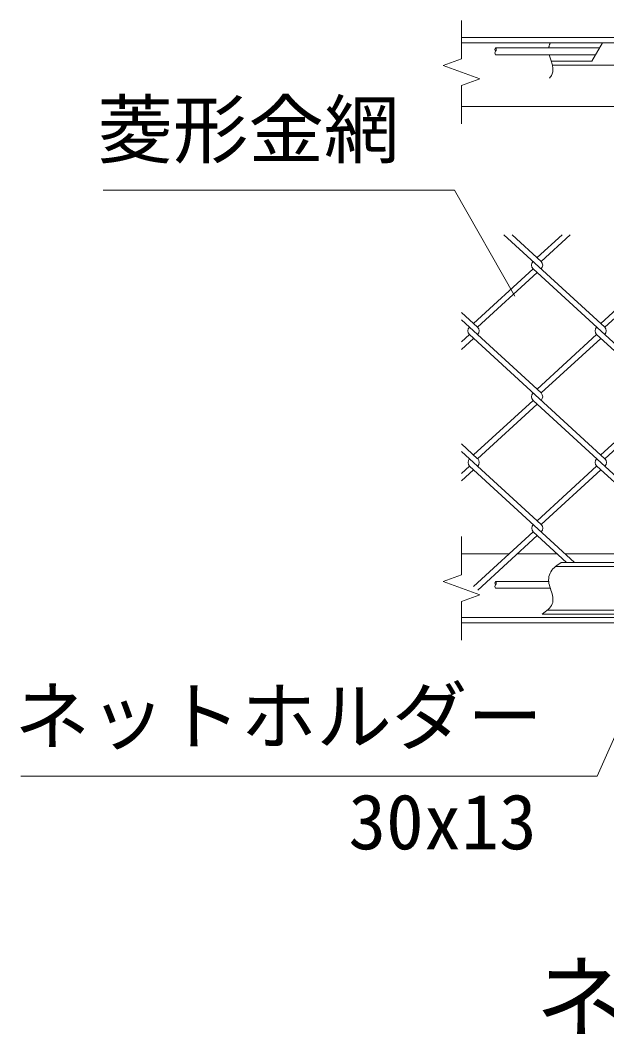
# Model space of a CAD drawing. Units: millimetres, scale not verified. Extents: x -12600 to 12600, y -8910 to 8910.
# Drawn here: x 599 to 2128, y -621 to 2031 of the extents above; entities that cross this region are included whole.
import ezdxf
from ezdxf.enums import TextEntityAlignment as Align

# ---------------------------------------------------------------- set-up
doc = ezdxf.new("R2010")
doc.units = ezdxf.units.MM
doc.header["$LTSCALE"] = 60
doc.linetypes.add('DASHED', pattern=[7.5, 6, -1.5])
doc.layers.add('0-0_D-TTL-TXT', color=7, linetype='Continuous')
for name, color, linetype, lineweight in [('0-4_D-STR1', 1, 'Continuous', 18), ('0-6_D-STR3', 3, 'Continuous', 13), ('0-7_D-STR-DIM', 7, 'Continuous', 9), ('0-9_D-STR-TXT', 7, 'Continuous', 9), ('0-A_D-STR2', 7, 'Continuous', 9)]:
    doc.layers.add(name, color=color, linetype=linetype, lineweight=lineweight)
doc.styles.add('ＭＳ ゴシック', font='')
doc.styles.get('ＭＳ ゴシック').set_extended_font_data('MS Gothic')

msp = doc.modelspace()

# ---------------------------------------------------------------- linework, layer by layer
at = {"layer": '0-4_D-STR1'}
for p, q in [((3699.25, 1986.41), (1749.25, 1986.41)), ((3699.25, 1972.91), (1749.25, 1972.91)), ((1749.25, 1806.41), (3699.25, 1806.41)), ((1873.96, 640.51), (1749.25, 640.51)), ((1998.25, 640.51), (1895.22, 640.51)), ((2205.73, 640.51), (2019.57, 640.51)), ((1749.25, 474.01), (3699.25, 474.01)), ((1749.25, 460.51), (3699.25, 460.51))]:
    msp.add_line(p, q, dxfattribs=at)
at = {"layer": '0-6_D-STR3'}
for p, q in [((2109, 1959.84), (1838.08, 1959.84)), ((2098.61, 1941.84), (1838.08, 1941.84)), ((1986.29, 1914.41), (2889.3, 1914.41)), ((2009.6, 618.01), (2912.61, 618.01)), ((1976.58, 568.51), (1838.08, 568.51)), ((1980.8, 550.51), (1838.08, 550.51)), ((1959.81, 483.01), (2862.82, 483.01))]:
    msp.add_line(p, q, dxfattribs=at)
at = {"layer": '0-6_D-STR3', "linetype": 'DASHED'}
for p, q in [((1994.99, 607.66), (2898, 607.66)), ((1973.01, 493.36), (2876.02, 493.36))]:
    msp.add_line(p, q, dxfattribs=at)
at = {"layer": '0-6_D-STR3'}
msp.add_lwpolyline([(1983.32, 1924.76), (2088.75, 1924.76), (2116.55, 1972.91)], dxfattribs=at)
at = {"layer": '0-7_D-STR-DIM'}
for p, q in [((1749.25, 1931.04), (1749.25, 2031.41)), ((1749.25, 1931.04), (1701.68, 1913.73)), ((1701.68, 1913.73), (1796.82, 1879.1)), ((1796.82, 1879.1), (1749.25, 1861.78)), ((1749.25, 1761.41), (1749.25, 1861.78)), ((1749.25, 585.14), (1749.25, 685.51)), ((1749.25, 585.14), (1701.68, 567.83)), ((1701.68, 567.83), (1796.82, 533.2)), ((1796.82, 533.2), (1749.25, 515.88)), ((1749.25, 415.51), (1749.25, 515.88))]:
    msp.add_line(p, q, dxfattribs=at)
for points in [[(1981, 1972.91), (1980.47, 1971.8), (1979.97, 1970.67), (1979.5, 1969.52), (1979.06, 1968.35), (1978.66, 1967.17), (1978.29, 1965.97), (1977.96, 1964.76), (1977.65, 1963.54), (1977.39, 1962.31), (1977.15, 1961.08), (1976.95, 1959.84)], [(1977.92, 1941.84), (1978.62, 1939.13), (1979.41, 1936.44), (1980.27, 1933.75), (1981.17, 1931.06), (1982.1, 1928.35), (1983.03, 1925.63), (1983.93, 1922.88), (1984.79, 1920.09), (1985.59, 1917.26), (1986.29, 1914.4), (1986.89, 1911.51), (1987.35, 1908.61), (1987.66, 1905.73), (1987.79, 1902.88), (1987.71, 1900.08), (1987.42, 1897.35), (1986.88, 1894.71), (1986.09, 1892.17), (1985.05, 1889.73), (1983.8, 1887.37), (1982.33, 1885.09), (1980.68, 1882.88), (1978.87, 1880.74)], [(2009.6, 618.01), (2005.64, 615.38), (2001.74, 612.7), (1997.93, 609.95), (1994.29, 607.08), (1990.85, 604.06), (1987.68, 600.84), (1984.81, 597.39), (1982.32, 593.67), (1980.24, 589.65), (1978.61, 585.35), (1977.43, 580.86), (1976.71, 576.27), (1976.47, 571.67), (1976.7, 567.14), (1977.37, 562.71), (1978.39, 558.34), (1979.66, 554), (1981.08, 549.67), (1982.57, 545.31), (1984.04, 540.89), (1985.38, 536.39), (1986.51, 531.77), (1987.33, 527.12), (1987.75, 522.49), (1987.68, 517.98), (1987.03, 513.65), (1985.72, 509.58), (1983.81, 505.74), (1981.37, 502.1), (1978.47, 498.65), (1975.19, 495.34), (1971.61, 492.16), (1967.8, 489.06), (1963.85, 486.02), (1959.81, 483.01)]]:
    msp.add_lwpolyline(points, dxfattribs=at)
for centre, start, end in [((1842.61, 1955.34), 135.18146, 224.81854), ((1842.61, 1946.34), 135.18146, 224.81854), ((1833.55, 1955.34), 315.18146, 44.81854), ((1842.61, 564.01), 135.18146, 224.81854), ((1842.61, 555.01), 135.18146, 224.81854), ((1833.55, 564.01), 315.18146, 44.81854)]:
    msp.add_arc(centre, 6.38, start, end, dxfattribs=at)
at = {"layer": '0-9_D-STR-TXT'}
for points in [[(814.61, 1588.46), (1731.08, 1588.46), (1888.12, 1312.17)], [(600.24, 60.52), (2103.01, 60.52), (2303.79, 511.78)]]:
    msp.add_lwpolyline(points, dxfattribs=at)
at = {"layer": '0-A_D-STR2'}
for p, q in [((2123.04, 1231.36), (1859.97, 1472.42)), ((1957.16, 1402.9), (1881.29, 1472.42)), ((2011.71, 1472.42), (1946.5, 1412.67)), ((2033.02, 1472.42), (1957.16, 1402.9)), ((1935.84, 1383.37), (1780.61, 1241.13)), ((2288.93, 1059.82), (1935.84, 1383.37)), ((2267.62, 1383.37), (2112.39, 1241.13)), ((1946.5, 1373.61), (1791.27, 1231.36)), ((2278.27, 1373.61), (2123.04, 1231.36)), ((1791.27, 1231.36), (1749.23, 1269.89)), ((1957.16, 1059.82), (1749.23, 1250.36)), ((1769.95, 1211.83), (1749.23, 1192.84)), ((1780.61, 1202.07), (1749.23, 1173.31)), ((2123.04, 888.28), (1769.95, 1211.83)), ((2101.73, 1211.83), (1946.5, 1069.59)), ((2112.39, 1202.07), (1957.16, 1059.82)), ((2454.82, 888.28), (2101.73, 1211.83)), ((1935.84, 1040.29), (1780.61, 898.05)), ((2288.93, 716.75), (1935.84, 1040.29)), ((2267.62, 1040.29), (2112.39, 898.05)), ((1946.5, 1030.53), (1791.27, 888.28)), ((2278.27, 1030.53), (2123.04, 888.28)), ((1791.27, 888.28), (1749.23, 926.81)), ((1957.16, 716.75), (1749.23, 907.28)), ((1769.95, 868.75), (1749.23, 849.76)), ((1780.61, 858.99), (1749.23, 830.23)), ((2044.12, 618.01), (1770.22, 869)), ((2101.73, 868.75), (1946.5, 726.51)), ((2112.39, 858.99), (1957.16, 716.75)), ((2375.9, 618.01), (2101.99, 869)), ((1936.08, 697.48), (1780.85, 555.24)), ((2022.81, 618.01), (1936.11, 697.46)), ((1946.74, 687.72), (1791.51, 545.48))]:
    msp.add_line(p, q, dxfattribs=at)
for centre, start, end in [((1946.5, 1393.14), 137.5, 222.5), ((1946.5, 1393.14), 317.5, 42.5), ((1780.58, 1221.62), 137.5, 222.5), ((1780.58, 1221.62), 317.5, 42.5), ((2112.36, 1221.62), 137.5, 222.5), ((2112.36, 1221.62), 317.5, 42.5), ((1946.5, 1050.06), 137.5, 222.5), ((1946.5, 1050.06), 317.5, 42.5), ((1780.85, 878.79), 137.5, 222.5), ((1780.85, 878.79), 317.5, 42.5), ((2112.63, 878.79), 137.5, 222.5), ((2112.63, 878.79), 317.5, 42.5), ((1946.74, 707.25), 137.5, 222.5), ((1946.74, 707.25), 317.5, 42.5)]:
    msp.add_arc(centre, 14.46, start, end, dxfattribs=at)

# ---------------------------------------------------------------- texts
at = {"layer": '0-0_D-TTL-TXT', "style": 'ＭＳ ゴシック'}
msp.add_text('ネットホルダー取付詳細', height=173.3, dxfattribs=at).set_placement((1942.06, -653.98), align=Align.BOTTOM_LEFT)
at = {"layer": '0-9_D-STR-TXT', "style": 'ＭＳ ゴシック'}
for s, p in [('菱形金網', (800.14, 1631.16)), ('ネットホルダー', (583.49, 101.32)), ('30x13', (1454.46, -173.56))]:
    msp.add_text(s, height=144.3, dxfattribs=at).set_placement(p, align=Align.BOTTOM_LEFT)

doc.saveas('drawing.dxf')
